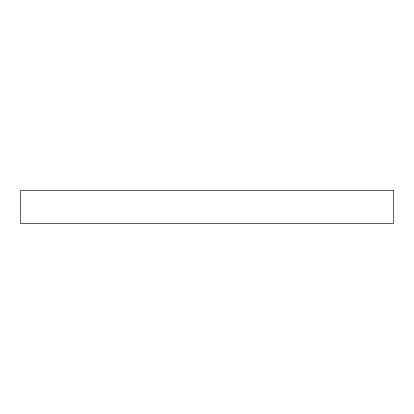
<?xml version="1.0" encoding="UTF-8"?>
<svg xmlns="http://www.w3.org/2000/svg" width="414" height="414" viewBox="0 0 414 414"><rect width="100%" height="100%" fill="white"/><g stroke="black" fill="none" stroke-linecap="round" stroke-linejoin="round"><path stroke-width="0.62" d="M393.3 190.316L20.7 190.316L20.7 223.684L393.3 223.684L393.3 190.316"/></g></svg>
